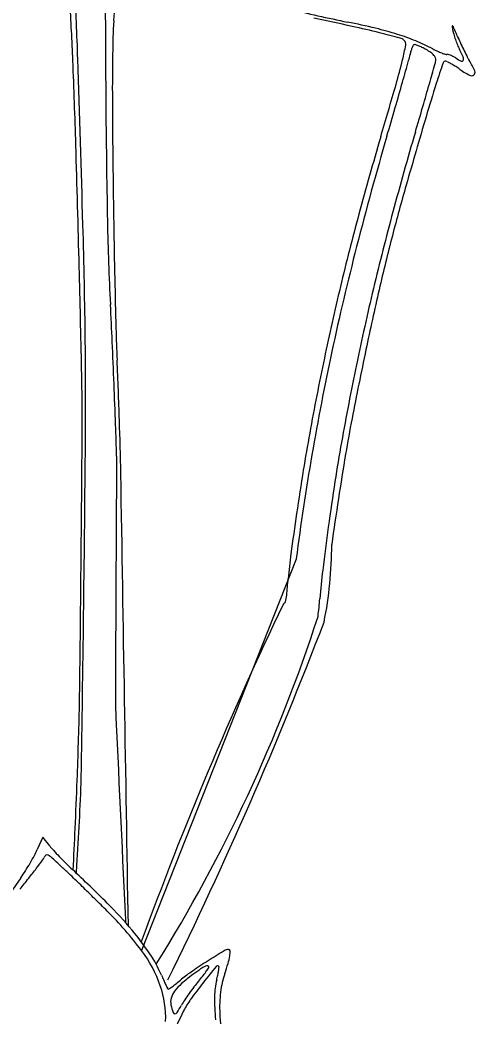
# Model space of a CAD drawing. Header units: millimetres. Extents: x 56222 to 3066687, y -650199 to -121287.
# Drawn here: x 141914.05 to 141916.47, y -185284.93 to -185279.64 of the extents above; entities that cross this region are included whole.
import ezdxf

# ---------------------------------------------------------------- set-up
doc = ezdxf.new("R2010")
doc.units = ezdxf.units.MM
doc.header["$MEASUREMENT"] = 0
doc.layers.add('$TD_AUDIT_GENERATED_(A0BDF17)', color=32, linetype='Continuous', lineweight=30)

msp = doc.modelspace()

# ---------------------------------------------------------------- linework, layer by layer
at = {"layer": '$TD_AUDIT_GENERATED_(A0BDF17)', "linetype": 'Continuous', "lineweight": 25, "ltscale": 2}
for p, q in [((141915.5201, -185282.5016, 0.5173), (141914.6996, -185284.5791, 0.5173)), ((141914.1749, -185283.9767, 0.5173), (141914.1454, -185284.0435, 0.5173)), ((141914.2112, -185284.0237, 0.5173), (141914.1749, -185283.9767, 0.5173)), ((141914.353, -185284.1687, 0.5173), (141914.3558, -185284.1273, 0.5173)), ((141914.0583, -185284.1923, 0.5173), (141914.0008, -185284.2742, 0.5173))]:
    msp.add_line(p, q, dxfattribs=at)
for centre, radius, start, end in [((142003.7269, -185279.3486, 0.5173), 89.2206, 180.046119, 180.459794), ((141897.9917, -185280.3743, 0.5173), 16.3773, 1.83964, 3.19593), ((141919.1895, -185279.8662, 0.5173), 4.6438, 175.1589, 177.2714), ((141892.4166, -185280.7712, 0.5173), 21.9367, 2.38835, 3.21294), ((141917.2445, -185272.5135, 0.5173), 7.2855, 255.97058, 258.51143), ((141910.7233, -185302.7027, 0.5173), 23.5837, 77.52514, 78.03278), ((141920.2005, -185279.9143, 0.5173), 5.6559, 177.2714, 179.0936), ((141914.9168, -185283.9659, 0.5173), 4.4011, 76.5303, 78.5115), ((141914.437, -185285.9163, 0.5173), 6.3914, 76.18412, 77.52505), ((141915.5334, -185281.3917, 0.5173), 1.754, 72.592, 76.5303), ((141916.3499, -185279.6742, 0.5173), 0.0016, 38.5616, 186.1617), ((141916.6049, -185279.6467, 0.5173), 0.2582, 186.1619, 190.812), ((141916.3098, -185279.7062, 0.5173), 0.0528, 23.7131, 38.5617), ((141913.258, -185281.0466, 0.5173), 3.386, 22.9597, 23.713), ((141913.9741, -185287.7985, 0.5173), 8.3296, 75.40832, 76.1841), ((141915.6854, -185280.9068, 0.5173), 1.2458, 67.8263, 72.5919), ((141916.0607, -185279.7831, 0.5173), 0.0471, 44.9999, 75.4083), ((141916.5778, -185279.6519, 0.5173), 0.2306, 190.812, 196.6295), ((141916.9001, -185279.5556, 0.5173), 0.567, 196.6294, 199.6002), ((141916.9236, -185279.5473, 0.5173), 0.5918, 199.6001, 202.5441), ((141917.5119, -185279.2445, 0.5173), 1.2338, 202.9597, 204.7024), ((141914.8289, -185279.5462, 0.5173), 1.2933, 346.2974, 349.8217), ((141916.0741, -185279.7697, 0.5173), 0.0282, 349.8217, 44.9999), ((141916.3141, -185279.859, 0.5173), 0.1918, 159.3711, 164.4372), ((141916.2918, -185279.8506, 0.5173), 0.1679, 154.6226, 159.371), ((141916.1508, -185279.7837, 0.5173), 0.0119, 121.7174, 154.6224), ((141916.1489, -185279.7807, 0.5173), 0.0083, 73.2697, 121.7174), ((141916.0836, -185279.9981, 0.5173), 0.2354, 68.9611, 73.2697), ((141915.7585, -185280.7275, 0.5173), 1.0522, 62.417, 67.8263), ((141916.0782, -185280.0121, 0.5173), 0.2504, 63.9149, 68.9612), ((141916.009, -185280.1533, 0.5173), 0.4076, 60.4122, 63.915), ((141916.0509, -185280.0797, 0.5173), 0.3229, 55.0538, 60.4123), ((141916.5262, -185279.258, 0.5173), 0.6057, 242.417, 245.031), ((141916.7056, -185279.6377, 0.5173), 0.3559, 202.5441, 206.8534), ((141915.6953, -185280.1493, 0.5173), 0.7767, 23.4304, 26.8534), ((141917.995, -185279.0223, 0.5173), 1.7656, 204.7024, 206.0346), ((141917.878, -185279.0794, 0.5173), 1.6353, 206.0347, 207.3823), ((141582.8539, -185290.4956, 0.5173), 331.6777, 1.687364, 1.839541), ((141925.7392, -185280.002, 0.5173), 11.1953, 179.09354, 180.30522), ((141915.6762, -185279.7332, 0.5173), 0.4582, 344.3203, 348.3908), ((141916.3866, -185279.8792, 0.5173), 0.267, 164.4372, 168.3909), ((141916.1854, -185279.8872, 0.5173), 0.0881, 40.9648, 55.0539), ((141916.2185, -185279.8585, 0.5173), 0.0443, 19.9114, 40.9648), ((141916.2332, -185279.8531, 0.5173), 0.0286, 350.691, 19.9115), ((141916.4381, -185279.4471, 0.5173), 0.3971, 245.031, 248.6174), ((141916.4443, -185279.4314, 0.5173), 0.414, 248.6174, 251.4436), ((141916.3167, -185279.8113, 0.5173), 0.0132, 251.4435, 285.5408), ((141916.3236, -185279.836, 0.5173), 0.0124, 73.5026, 105.5408), ((141916.2922, -185279.9418, 0.5173), 0.1228, 67.564, 73.5027), ((141916.2825, -185279.9654, 0.5173), 0.1483, 61.6034, 67.564), ((141916.2599, -185280.0073, 0.5173), 0.1959, 56.7661, 61.6034), ((141916.5177, -185279.6138, 0.5173), 0.2745, 236.766, 243.9165), ((141916.3898, -185279.8483, 0.5173), 0.0196, 335.0116, 23.4304), ((141916.8888, -185279.5918, 0.5173), 0.5214, 207.3823, 210.5411), ((141876.8856, -185281.4189, 0.5173), 37.4811, 1.70416, 2.38827), ((141912.9675, -185279.0923, 0.5173), 3.2092, 343.8755, 346.2974), ((141875.7824, -185268.5348, 0.5173), 41.894, 344.15798, 344.32024), ((141868.4548, -185266.3164, 0.5173), 49.6886, 344.0385, 344.16157), ((141916.0844, -185279.8287, 0.5173), 0.1794, 344.1616, 350.6909), ((141921.9398, -185281.8004, 0.5173), 5.9608, 161.09418, 162.20915), ((141916.3124, -185279.8731, 0.5173), 0.0125, 76.583, 161.0941), ((141916.3058, -185279.9008, 0.5173), 0.041, 62.5069, 76.583), ((141916.0866, -185280.3221, 0.5173), 0.5159, 60.3013, 62.5069), ((141916.0664, -185280.3574, 0.5173), 0.5566, 57.8768, 60.3013), ((141915.9979, -185280.4666, 0.5173), 0.6855, 55.803, 57.8768), ((141916.8058, -185279.2777, 0.5173), 0.7519, 235.8031, 240.9044), ((141916.4005, -185279.8532, 0.5173), 0.00793, 243.9165, 335.0116), ((141915.9218, -185280.1623, 0.5173), 0.6014, 24.5669, 30.5411), ((141916.4506, -185279.916, 0.5173), 0.0215, 240.9044, 307.141), ((141916.4532, -185279.9194, 0.5173), 0.0171, 307.141, 24.5669), ((141864.7846, -185265.1627, 0.5173), 53.3653, 343.56355, 343.87547), ((141888.9851, -185272.2812, 0.5173), 28.17, 343.8722, 344.15799), ((141893.3588, -185273.4394, 0.5173), 23.786, 343.73841, 344.03841), ((141923.1449, -185282.1871, 0.5173), 7.2263, 162.20909, 163.67011), ((141978.2543, -185279.7222, 0.5173), 63.7112, 180.305219, 180.639826), ((141972.2927, -185279.6008, 0.5173), 57.7854, 180.459786, 181.099893), ((141873.0769, -185267.6812, 0.5173), 44.7299, 343.67005, 343.87219), ((141877.1471, -185268.7105, 0.5173), 40.6733, 343.5376, 343.73837), ((142015.938, -185309.3743, 0.5173), 103.9203, 163.670115, 163.878442), ((141933.4351, -185285.3654, 0.5173), 18.1656, 163.6701, 165.58648), ((141933.7222, -185285.4998, 0.5173), 18.5096, 163.56349, 164.88036), ((141932.9412, -185285.1976, 0.5173), 17.5058, 163.5376, 164.97342), ((141756.1867, -185285.0098, 0.5173), 158.2334, 1.469414, 1.704098), ((141966.9222, -185279.8488, 0.5173), 52.3783, 180.63978, 180.95445), ((141925.4106, -185283.2079, 0.5173), 9.6871, 163.87854, 165.52588), ((141929.3762, -185284.3256, 0.5173), 14.0078, 164.88034, 166.50315), ((141930.3591, -185284.5045, 0.5173), 14.8323, 164.97342, 166.59922), ((141880.4156, -185281.7299, 0.5173), 33.9869, 0.64457, 1.68735), ((141927.7147, -185280.4567, 0.5173), 13.1992, 181.09979, 183.01571), ((141971.931, -185279.7654, 0.5173), 57.3878, 180.954434, 181.248247), ((141927.7543, -185283.8129, 0.5173), 12.1077, 165.52598, 166.91963), ((141929.7643, -185284.422, 0.5173), 14.3755, 165.58645, 167.87042), ((141794.8706, -185284.0175, 0.5173), 119.5369, 1.207898, 1.469396), ((141965.752, -185279.9, 0.5173), 51.2074, 181.24827, 181.54071), ((141928.8671, -185284.2034, 0.5173), 13.4841, 166.50311, 168.15939), ((141929.8958, -185284.3941, 0.5173), 14.3561, 166.59928, 168.2528), ((141930.5319, -185284.4583, 0.5173), 14.9592, 166.91966, 168.16641), ((141886.9703, -185282.6032, 0.5173), 27.6017, 2.6036, 3.01567), ((141924.2635, -185281.0159, 0.5173), 9.7038, 181.54074, 182.5434), ((141886.1847, -185281.665, 0.5173), 28.2174, 359.44576, 0.6446), ((141869.75, -185283.3862, 0.5173), 44.8398, 2.31709, 2.60357), ((141930.9585, -185284.6418, 0.5173), 15.621, 168.15936, 169.64261), ((141928.9583, -185284.2488, 0.5173), 13.5511, 167.87037, 170.22583), ((141941.0206, -185286.6559, 0.5173), 25.6756, 168.16635, 168.99828), ((141884.6331, -185282.7763, 0.5173), 29.9657, 1.93288, 2.54342), ((141930.5387, -185284.5278, 0.5173), 15.0127, 168.25288, 169.85186), ((141899.6584, -185281.808, 0.5173), 14.7257, 359.98545, 1.20791), ((141871.9281, -185283.2981, 0.5173), 42.6599, 2.02807, 2.31707), ((141923.0179, -185283.156, 0.5173), 7.3359, 168.9982, 170.49864), ((141898.4402, -185282.3593, 0.5173), 16.1312, 1.43078, 2.02803), ((141896.283, -185282.3831, 0.5173), 18.3091, 1.04982, 1.93286), ((141627.3769, -185279.7449, 0.5173), 287.0147, 359.294932, 359.587398), ((141925.046, -185283.5613, 0.5173), 9.6106, 169.64265, 170.83691), ((141924.3282, -185283.4161, 0.5173), 8.7035, 169.85186, 171.23359), ((141670.6258, -185279.7158, 0.5173), 243.7851, 359.072735, 359.477739), ((143145.1893, -185288.5595, 0.5173), 1230.6407, 179.6925749, 179.7539761), ((141929.2065, -185284.2915, 0.5173), 13.8029, 170.22584, 172.54899), ((141933.3958, -185284.8929, 0.5173), 17.8582, 170.49863, 171.27052), ((131512.9606, -185457.0788, 0.5173), 10403.1009, 0.95082007, 0.96404146), ((141932.5945, -185284.7788, 0.5173), 17.2567, 170.83696, 171.60747), ((141931.5846, -185284.5351, 0.5173), 16.0457, 171.2335, 172.1076), ((141933.7975, -185284.9546, 0.5173), 18.2646, 171.27055, 172.04037), ((141932.48, -185284.762, 0.5173), 17.141, 171.60745, 172.33029), ((141931.1735, -185284.4782, 0.5173), 15.6306, 172.10755, 172.95209), ((141913.6602, -185282.4302, 0.5173), 2.0487, 348.5664, 0.1351), ((141918.1785, -185282.836, 0.5173), 2.7103, 172.3303, 175.155), ((141918.8496, -185282.9545, 0.5173), 3.2129, 172.9522, 175.6818), ((141910.6177, -185282.1951, 0.5173), 4.8776, 354.1354, 355.155), ((141915.2801, -185282.674, 0.5173), 0.1907, 343.4488, 354.1354), ((141933.4176, -185291.358, 0.5173), 19.9253, 154.36983, 159.96739), ((141915.4469, -185282.7236, 0.5173), 0.0166, 291.0859, 343.4487), ((141913.6919, -185282.5668, 0.5173), 1.9593, 352.9649, 355.7328), ((141907.669, -185280.2169, 0.5173), 8.3779, 328.0378, 341.99263), ((141895.2305, -185275.0299, 0.5173), 21.8779, 333.66594, 339.09508), ((141873.4928, -185282.1837, 0.5173), 40.8917, 357.90971, 358.46823), ((142529.2422, -185255.0378, 0.5173), 615.3305, 182.6302188, 182.7330696), ((141900.9965, -185283.2299, 0.5173), 13.3894, 356.15683, 358.1548), ((141884.7853, -185282.5958, 0.5173), 29.5916, 357.41311, 357.90975), ((141891.9348, -185282.9189, 0.5173), 22.4348, 356.84774, 357.41314), ((141914.5022, -185283.7993, 0.5173), 0.3674, 217.6384, 222.3956), ((141912.9898, -185283.4607, 0.5173), 1.2951, 329.6681, 331.6913), ((141913.7332, -185283.8612, 0.5173), 0.4506, 331.6912, 336.1377), ((141914.2063, -185284.0962, 0.5173), 0.0275, 125.1094, 159.0063), ((141914.1972, -185284.0833, 0.5173), 0.0118, 61.5953, 125.1095), ((141914.1513, -185284.1683, 0.5173), 0.1084, 47.8105, 61.5952), ((141915.477, -185282.9093, 0.5173), 1.6875, 222.3955, 223.9303), ((141915.6219, -185282.7697, 0.5173), 1.8887, 223.9303, 225.4578), ((141912.9132, -185283.4159, 0.5173), 1.3838, 327.6684, 329.6682), ((141909.528, -185280.63, 0.5173), 5.7979, 322.70087, 323.25137), ((141914.1319, -185284.0676, 0.5173), 0.0522, 323.2514, 339.0062), ((141910.6009, -185288.0853, 0.5173), 5.395, 46.9788, 47.8105), ((141915.4437, -185282.9508, 0.5173), 1.6345, 225.4578, 227.1602), ((141913.3056, -185283.6643, 0.5173), 0.9195, 324.9518, 327.6684), ((141911.1825, -185281.8903, 0.5173), 3.718, 321.6845, 322.7009), ((141911.8704, -185286.7249, 0.5173), 3.5342, 46.069, 46.9788), ((141902.2414, -185296.7201, 0.5173), 17.4131, 45.79008, 46.06899), ((141909.7815, -185289.0569, 0.5173), 6.6927, 44.96489, 47.16016), ((141909.3559, -185280.4469, 0.5173), 6.0461, 320.97835, 321.68446), ((141900.8026, -185298.1992, 0.5173), 19.4765, 45.51093, 45.79007), ((141902.3515, -185296.6224, 0.5173), 17.2663, 45.20538, 45.51088), ((141912.8745, -185285.9677, 0.5173), 2.3213, 40.1287, 44.9649), ((141913.1404, -185285.7558, 0.5173), 1.9534, 37.0428, 45.2054), ((141948.0984, -185282.6149, 0.5173), 33.5332, 183.01491, 183.10479), ((141913.5652, -185285.3855, 0.5173), 1.4179, 33.8358, 40.1287), ((141914.1633, -185284.9838, 0.5173), 0.6719, 18.9492, 37.0428), ((141914.1588, -185284.9875, 0.5173), 0.7033, 23.2022, 33.8358), ((141918.0675, -185289.4067, 0.5173), 5.646, 121.2602, 122.2785), ((141915.1615, -185284.6195, 0.5173), 0.0458, 89.9999, 121.2602), ((141914.855, -185284.5585, 0.5173), 0.3163, 343.6507, 351.0446), ((141915.1615, -185284.5814, 0.5173), 0.00769, 1.6141, 89.9999), ((141915.0244, -185284.5852, 0.5173), 0.1448, 351.0446, 1.6141), ((141916.4736, -185286.8832, 0.5173), 2.6613, 122.2785, 124.4174), ((141915.1097, -185284.8182, 0.5173), 0.1714, 114.765, 124.3544), ((141920.2248, -185288.8506, 0.5173), 6.6217, 140.77839, 141.75012), ((141915.0488, -185284.6861, 0.5173), 0.0259, 84.42, 114.7649), ((141915.0507, -185284.6667, 0.5173), 0.0064, 359.9998, 84.42), ((141915.1021, -185284.6694, 0.5173), 0.0093, 44.9999, 140.7784), ((141915.1045, -185284.667, 0.5173), 0.00599, 353.7853, 44.9998), ((141914.1536, -185284.3528, 0.5173), 1.0472, 340.6198, 343.6508), ((141916.6136, -185283.9353, 0.5173), 1.9675, 203.2023, 204.026), ((141915.4781, -185285.3967, 0.5173), 0.8565, 126.276, 131.3797), ((141915.3941, -185285.3077, 0.5173), 0.7515, 124.4175, 129.8996), ((141915.8733, -185285.9353, 0.5173), 1.5245, 124.3543, 126.276), ((141913.8978, -185283.8185, 0.5173), 1.4389, 320.0622, 321.4134), ((141914.3621, -185284.189, 0.5173), 0.845, 321.4135, 323.4266), ((141913.9487, -185283.8823, 0.5173), 1.3596, 323.4266, 324.4779), ((141915.0475, -185284.6667, 0.5173), 0.00958, 324.4779, 359.9999), ((141914.4543, -185284.5725, 0.5173), 0.6638, 345.8664, 348.1392), ((141914.7288, -185284.6301, 0.5173), 0.3834, 348.1392, 351.5673), ((141914.6277, -185284.6151, 0.5173), 0.4856, 351.5673, 353.7853), ((141915.571, -185284.8514, 0.5173), 0.4553, 160.6198, 173.3972), ((141914.3013, -185284.9364, 0.5173), 0.526, 357.9498, 18.9491), ((141915.9117, -185284.2482, 0.5173), 1.1991, 204.026, 205.2196), ((141916.5495, -185283.9478, 0.5173), 1.904, 205.2196, 205.8545), ((141914.359, -185284.0519, 0.5173), 0.8769, 303.5285, 305.067), ((141914.5485, -185284.3218, 0.5173), 0.547, 305.067, 308.0694), ((141915.076, -185284.9404, 0.5173), 0.2483, 131.3797, 144.2104), ((141914.2322, -185283.9181, 0.5173), 1.0599, 308.0694, 309.8996), ((141916.0277, -185285.5717, 0.5173), 1.3202, 142.7279, 144.601), ((141916.8208, -185286.1671, 0.5173), 2.2871, 141.7501, 144.4525), ((141915.633, -185285.2713, 0.5173), 0.8242, 140.0622, 142.7279), ((141915.4606, -185284.8259, 0.5173), 0.3738, 165.8665, 179.5072), ((141914.8503, -185284.7712, 0.5173), 0.0159, 205.8547, 225), ((141914.8415, -185284.7801, 0.5173), 0.00332, 224.9997, 303.5285), ((141914.9766, -185284.8687, 0.5173), 0.1258, 144.2104, 163.1358), ((141915.9728, -185285.5327, 0.5173), 1.2529, 144.6009, 146.4921), ((141916.4263, -185284.8342, 0.5173), 1.3395, 179.5072, 184.7834), ((141915.8508, -185284.8838, 0.5173), 0.737, 173.3973, 182.3041), ((141914.9205, -185284.8517, 0.5173), 0.0671, 163.1358, 193.4129), ((141915.4662, -185284.7216, 0.5173), 0.6281, 193.4129, 197.1865), ((141914.1015, -185284.4086, 0.5173), 0.9313, 327.5584, 330.4029), ((141915.3229, -185285.1024, 0.5173), 0.4734, 146.492, 150.4029), ((141915.346, -185285.1133, 0.5173), 0.4746, 144.4525, 153.1268), ((141916.3452, -185285.6196, 0.5173), 1.5947, 153.1268, 159.406), ((141914.876, -185284.9041, 0.5173), 0.0103, 197.1866, 268.6705), ((141914.8761, -185284.901, 0.5173), 0.0135, 268.6705, 327.5584), ((141916.334, -185284.8643, 0.5173), 1.2206, 182.3042, 189.0333)]:
    msp.add_arc(centre, radius, start, end, dxfattribs=at)

doc.saveas('drawing.dxf')
